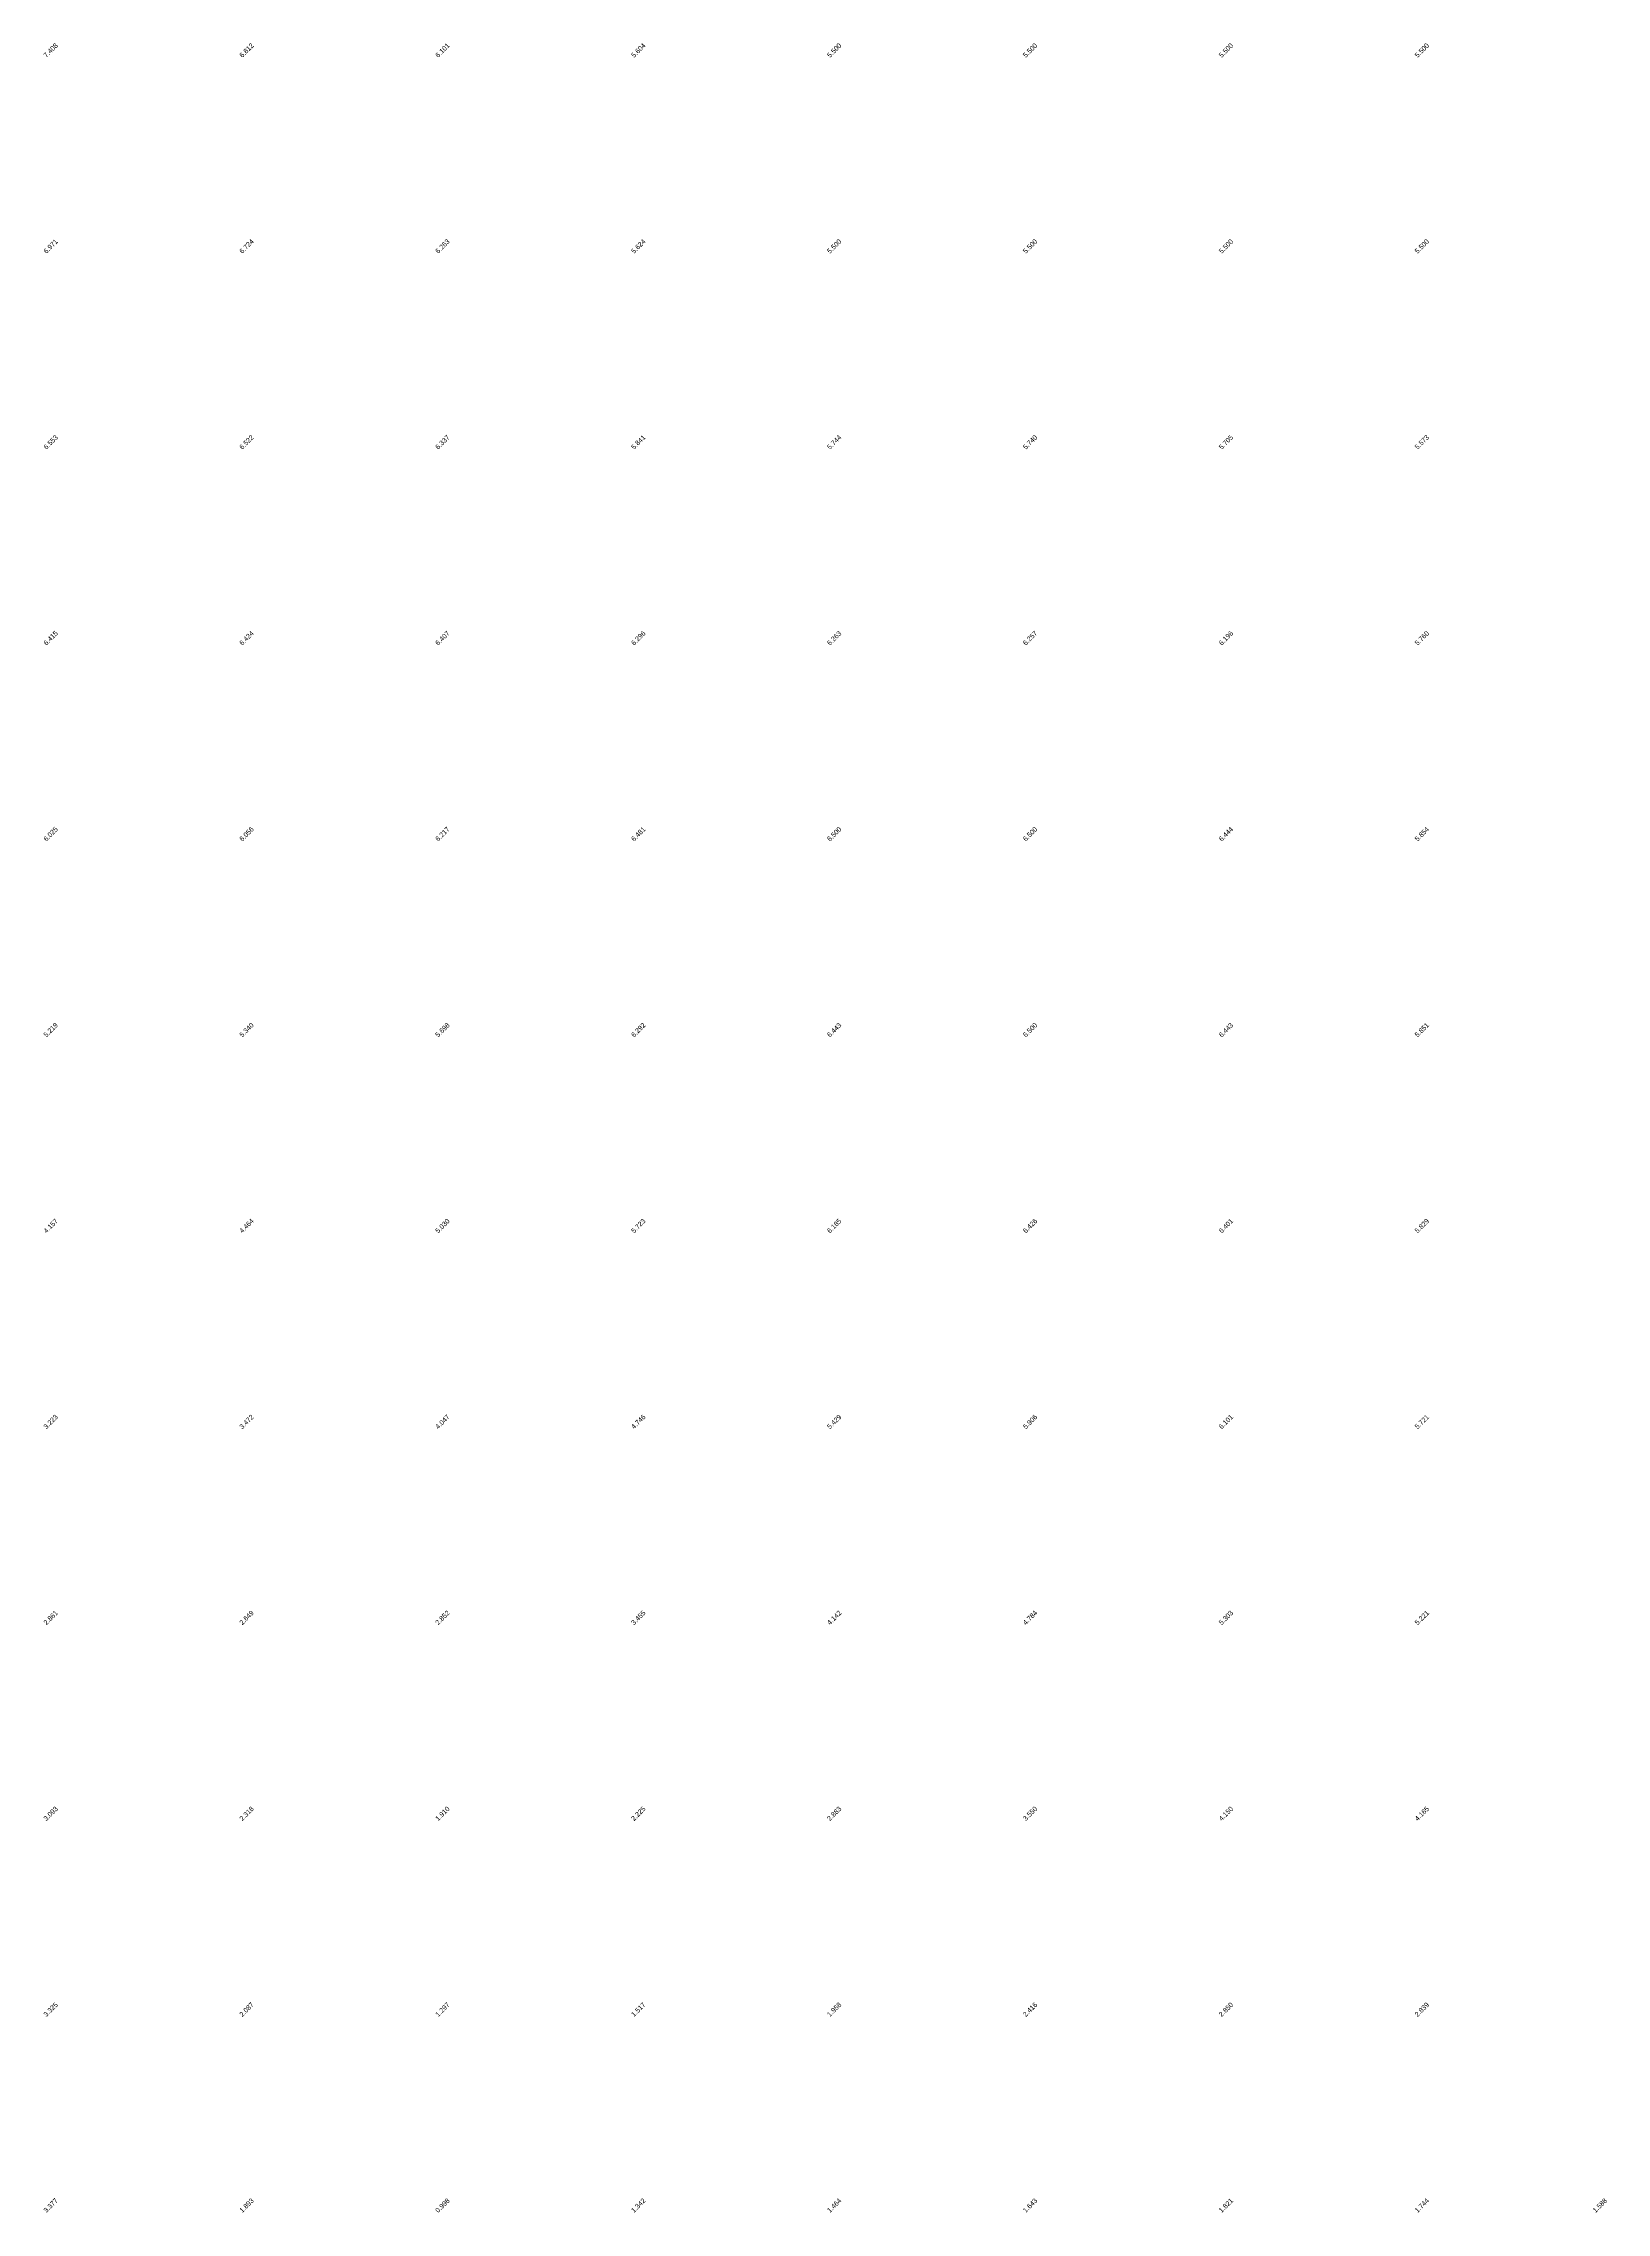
# Model space of a CAD drawing. Header units: metres. Extents: x 286386 to 287779, y 2079267 to 2080589.
# Drawn here: x 287439.3 to 287598.9, y 2079579.3 to 2079800.7 of the extents above; entities that cross this region are included whole.
import ezdxf
from ezdxf.enums import TextEntityAlignment as Align

# ---------------------------------------------------------------- set-up
doc = ezdxf.new("R2010")
doc.units = ezdxf.units.M
doc.header["$MEASUREMENT"] = 0
doc.layers.add('ESElevation', color=150, linetype='Continuous')

msp = doc.modelspace()

# ---------------------------------------------------------------- texts
at = {"layer": 'ESElevation'}
for s, p in [('7.408', (287440, 2079800)), ('6.812', (287460, 2079800)), ('6.101', (287480, 2079800)), ('5.604', (287500, 2079800)), ('5.500', (287520, 2079800)), ('5.500', (287540, 2079800)), ('5.500', (287560, 2079800)), ('5.500', (287580, 2079800)), ('6.971', (287440, 2079780)), ('6.724', (287460, 2079780)), ('6.263', (287480, 2079780)), ('5.624', (287500, 2079780)), ('5.500', (287520, 2079780)), ('5.500', (287540, 2079780)), ('5.500', (287560, 2079780)), ('5.500', (287580, 2079780)), ('6.553', (287440, 2079760)), ('6.522', (287460, 2079760)), ('6.337', (287480, 2079760)), ('5.841', (287500, 2079760)), ('5.744', (287520, 2079760)), ('5.740', (287540, 2079760)), ('5.705', (287560, 2079760)), ('5.573', (287580, 2079760)), ('6.415', (287440, 2079740)), ('6.424', (287460, 2079740)), ('6.407', (287480, 2079740)), ('6.296', (287500, 2079740)), ('6.263', (287520, 2079740)), ('6.257', (287540, 2079740)), ('6.196', (287560, 2079740)), ('5.760', (287580, 2079740)), ('6.025', (287440, 2079720)), ('6.056', (287460, 2079720)), ('6.217', (287480, 2079720)), ('6.481', (287500, 2079720)), ('6.500', (287520, 2079720)), ('6.500', (287540, 2079720)), ('6.444', (287560, 2079720)), ('5.854', (287580, 2079720)), ('5.219', (287440, 2079700)), ('5.340', (287460, 2079700)), ('5.698', (287480, 2079700)), ('6.292', (287500, 2079700)), ('6.443', (287520, 2079700)), ('6.500', (287540, 2079700)), ('6.443', (287560, 2079700)), ('5.851', (287580, 2079700)), ('4.157', (287440, 2079680)), ('4.464', (287460, 2079680)), ('5.030', (287480, 2079680)), ('5.723', (287500, 2079680)), ('6.185', (287520, 2079680)), ('6.426', (287540, 2079680)), ('6.401', (287560, 2079680)), ('5.829', (287580, 2079680)), ('3.223', (287440, 2079660)), ('3.472', (287460, 2079660)), ('4.047', (287480, 2079660)), ('4.746', (287500, 2079660)), ('5.429', (287520, 2079660)), ('5.906', (287540, 2079660)), ('6.101', (287560, 2079660)), ('5.721', (287580, 2079660)), ('2.861', (287440, 2079640)), ('2.649', (287460, 2079640)), ('2.852', (287480, 2079640)), ('3.455', (287500, 2079640)), ('4.142', (287520, 2079640)), ('4.784', (287540, 2079640)), ('5.303', (287560, 2079640)), ('5.221', (287580, 2079640)), ('3.093', (287440, 2079620)), ('2.318', (287460, 2079620)), ('1.910', (287480, 2079620)), ('2.225', (287500, 2079620)), ('2.883', (287520, 2079620)), ('3.550', (287540, 2079620)), ('4.150', (287560, 2079620)), ('4.165', (287580, 2079620)), ('3.325', (287440, 2079600)), ('2.087', (287460, 2079600)), ('1.297', (287480, 2079600)), ('1.517', (287500, 2079600)), ('1.958', (287520, 2079600)), ('2.416', (287540, 2079600)), ('2.850', (287560, 2079600)), ('2.839', (287580, 2079600)), ('3.377', (287440, 2079580)), ('1.893', (287460, 2079580)), ('0.998', (287480, 2079580)), ('1.342', (287500, 2079580)), ('1.464', (287520, 2079580)), ('1.643', (287540, 2079580)), ('1.821', (287560, 2079580)), ('1.744', (287580, 2079580)), ('1.588', (287598.17, 2079580))]:
    msp.add_text(s, height=0.5, rotation=45, dxfattribs=at).set_placement(p, align=Align.MIDDLE_CENTER)

doc.saveas('drawing.dxf')
